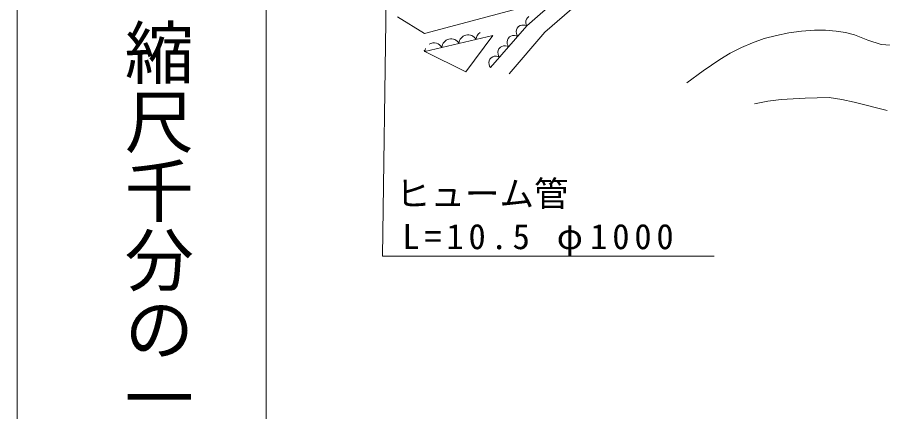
# Model space of a CAD drawing. Units: millimetres, scale not verified. Extents: x 40000 to 680000, y 20000 to 380000.
# Drawn here: x 40000 to 102626, y 262489 to 291050 of the extents above; entities that cross this region are included whole.
import ezdxf
from ezdxf.enums import TextEntityAlignment as Align

# ---------------------------------------------------------------- set-up
doc = ezdxf.new("R2010")
doc.units = ezdxf.units.MM
doc.header["$LTSCALE"] = 1000
for name, color, linetype, lineweight in [('S-BGD', 7, 'Continuous', 13), ('S-BGD-HTXT', 7, 'Continuous', 13), ('S-TTL', 2, 'Continuous', 13)]:
    doc.layers.add(name, color=color, linetype=linetype, lineweight=lineweight)
doc.styles.add('@ＭＳ ゴシック', font='')
doc.styles.add('ＭＳ ゴシック', font='')
doc.styles.get('@ＭＳ ゴシック').set_extended_font_data('@MS Gothic')
doc.styles.get('ＭＳ ゴシック').set_extended_font_data('MS Gothic')

msp = doc.modelspace()

# ---------------------------------------------------------------- linework, layer by layer
at = {"layer": 'S-BGD'}
for p, q in [((66896, 307772), (66422, 273764)), ((80617, 293734), (76875, 290422)), ((78165, 289970), (81195, 292593)), ((76639, 291775), (69458, 289882)), ((69458, 289882), (67504, 291088)), ((76850, 290910), (76807, 290792)), ((76807, 290792), (76807, 290645)), ((76807, 290645), (76829, 290534)), ((76913, 291016), (76850, 290910)), ((77029, 291119), (76913, 291016)), ((76875, 290422), (74232, 287412)), ((75586, 286961), (78165, 289970)), ((76128, 290151), (76101, 290029)), ((76101, 290029), (76119, 289883)), ((76178, 290265), (76128, 290151)), ((76280, 290381), (76178, 290265)), ((76386, 290445), (76280, 290381)), ((76504, 290488), (76386, 290445)), ((76651, 290489), (76504, 290488)), ((76764, 290469), (76651, 290489)), ((76875, 290422), (76764, 290469)), ((76829, 290534), (76875, 290422)), ((95839, 289925), (96754, 290049)), ((96754, 290049), (97688, 290114)), ((97688, 290114), (98480, 290114)), ((98480, 290114), (99265, 290053)), ((99265, 290053), (99928, 289946)), ((74424, 289732), (69502, 288571)), ((72468, 287110), (74424, 289732)), ((75467, 289399), (75440, 289277)), ((75517, 289512), (75467, 289399)), ((75619, 289629), (75517, 289512)), ((75725, 289692), (75619, 289629)), ((75843, 289736), (75725, 289692)), ((75990, 289736), (75843, 289736)), ((76103, 289717), (75990, 289736)), ((76214, 289669), (76103, 289717)), ((76119, 289883), (76154, 289775)), ((76154, 289775), (76214, 289669)), ((93213, 289212), (94055, 289503)), ((94055, 289503), (94938, 289743)), ((94938, 289743), (95839, 289925)), ((99928, 289946), (100586, 289778)), ((100586, 289778), (101543, 289396)), ((101543, 289396), (102516, 289073)), ((74856, 288760), (74806, 288647)), ((74958, 288876), (74856, 288760)), ((75064, 288940), (74958, 288876)), ((75182, 288983), (75064, 288940)), ((75329, 288984), (75182, 288983)), ((75442, 288964), (75329, 288984)), ((75440, 289277), (75458, 289131)), ((75553, 288917), (75442, 288964)), ((75458, 289131), (75493, 289023)), ((75493, 289023), (75553, 288917)), ((91597, 288459), (92404, 288870)), ((92404, 288870), (93213, 289212)), ((102516, 289073), (103185, 289022)), ((69502, 288571), (69437, 288657)), ((69502, 288571), (72468, 287110)), ((74297, 288124), (74195, 288007)), ((74403, 288188), (74297, 288124)), ((74521, 288231), (74403, 288188)), ((74668, 288231), (74521, 288231)), ((74781, 288212), (74668, 288231)), ((74806, 288647), (74779, 288524)), ((74779, 288524), (74797, 288378)), ((74893, 288164), (74781, 288212)), ((74797, 288378), (74833, 288270)), ((74833, 288270), (74893, 288164)), ((90829, 288000), (91597, 288459)), ((74146, 287894), (74118, 287772)), ((74118, 287772), (74136, 287626)), ((74136, 287626), (74172, 287518)), ((74195, 288007), (74146, 287894)), ((74172, 287518), (74232, 287412)), ((89627, 287176), (90829, 288000)), ((88454, 286298), (89627, 287176)), ((93359, 284787), (94321, 284969)), ((94321, 284969), (95288, 285091)), ((95288, 285091), (97019, 285201)), ((97019, 285201), (98760, 285249)), ((98760, 285249), (99669, 285103)), ((99669, 285103), (100571, 284896)), ((100571, 284896), (102947, 284302)), ((66422, 273764), (90436, 273764))]:
    msp.add_line(p, q, dxfattribs=at)
for centre, start, end in [((73850, 289413), 123.5542, 177.4632), ((71389, 288832), 29.09399, 177.4632), ((72619, 289122), 29.09399, 177.4632), ((70158, 288542), 157.88995, 177.4632), ((70158, 288542), 29.09399, 121.5022), ((68928, 288251), 29.09399, 38.60449)]:
    msp.add_arc(centre, 657, start, end, dxfattribs=at)
at = {"layer": 'S-BGD-HTXT'}
msp.add_line((58000, 370000), (58000, 20000), dxfattribs=at)
at = {"layer": 'S-TTL'}
msp.add_line((40000, 380000), (40000, 20000), dxfattribs=at)

# ---------------------------------------------------------------- texts
at = {"layer": 'S-BGD', "style": 'ＭＳ ゴシック'}
msp.add_text('ヒューム管', height=1833, dxfattribs=at).set_placement((67392, 276818), align=Align.BOTTOM_LEFT)
at = {"layer": 'S-BGD', "insert": (67863, 273761), "char_height": 1833, "attachment_point": 7, "style": 'ＭＳ ゴシック'}
msp.add_mtext('\\T1.28;L=10.5\\~φ1000', dxfattribs=at)
at = {"layer": 'S-BGD-HTXT', "style": '@ＭＳ ゴシック'}
msp.add_text('縮尺千分の一', height=3666, rotation=270, dxfattribs=at).set_placement((47277, 291030), align=Align.BOTTOM_LEFT)

doc.saveas('drawing.dxf')
